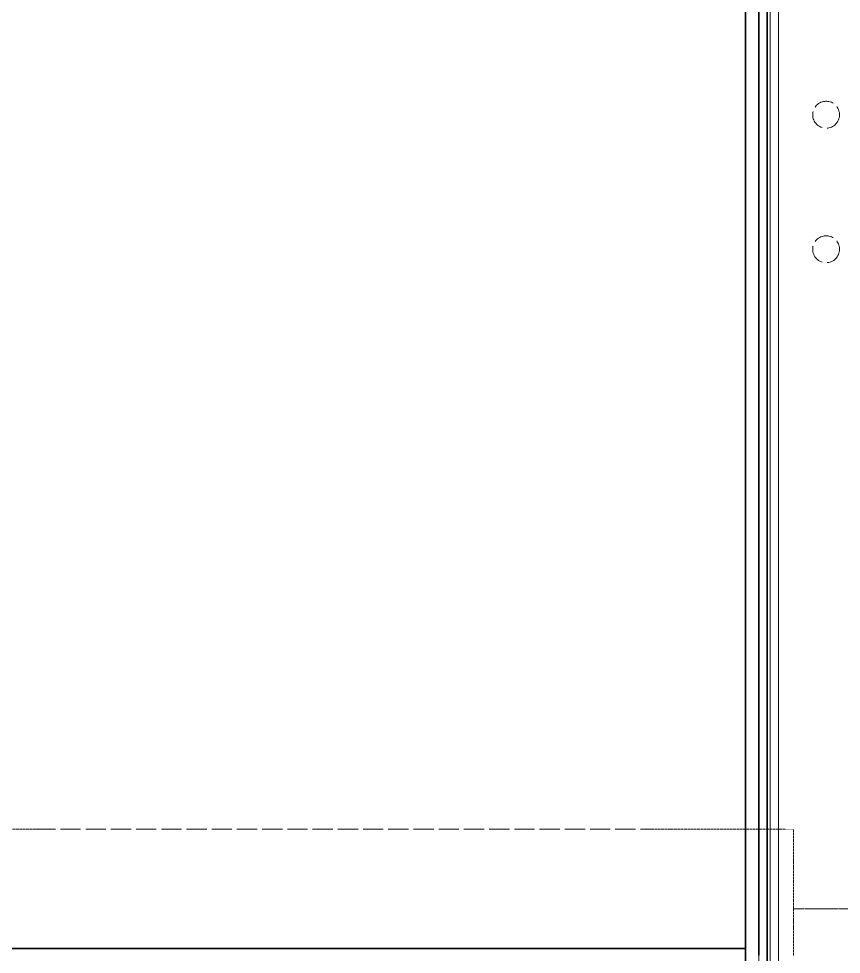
# Model space of a CAD drawing. Header units: millimetres. Extents: x 2711 to 34823, y 3042 to 25750.
# Drawn here: x 14364 to 14853, y 12628 to 13185 of the extents above; entities that cross this region are included whole.
import ezdxf

# ---------------------------------------------------------------- set-up
doc = ezdxf.new("R2010")
doc.units = ezdxf.units.MM
doc.linetypes.add('DASHED', pattern=[15, 12, -3])

# ---------------------------------------------------------------- blocks, each defined once
blk = doc.blocks.new('A$C637D7238')
at = {"color": 7, "linetype": 'DASHED', "lineweight": 13}
for p, q in [((850, 2530), (850, 10)), ((851.65, 2530), (851.65, 10)), ((856.64, 2530), (856.64, 10)), ((845, 66), (845, 2474)), ((837, 2444.75), (837, 1274)), ((845, 2414.73), (845, 125.27)), ((414.58, 1345), (782.58, 1345))]:
    blk.add_line(p, q, dxfattribs=at)
at = {"color": 7, "lineweight": 35}
for p, q in [((850, 2530), (850, 10)), ((837, 2414.73), (837, 1270)), ((845, 2414.73), (845, 1270)), ((53, 1274), (837, 1274))]:
    blk.add_line(p, q, dxfattribs=at)
at = {"color": 7, "lineweight": 13}
for p, q in [((851.65, 2525), (851.65, 15)), ((856.64, 2525), (856.64, 15))]:
    blk.add_line(p, q, dxfattribs=at)
at = {"color": 7, "linetype": 'DASHED', "lineweight": 13, "ltscale": 0.13}
for p, q in [((414.58, 1345), (336.58, 1345)), ((860.58, 1345), (782.58, 1345))]:
    blk.add_line(p, q, dxfattribs=at)
at = {"color": 7, "linetype": 'DASHED', "lineweight": 13, "ltscale": 0.008333}
blk.add_line((860.58, 1345), (865.58, 1345), dxfattribs=at)
at = {"color": 7, "linetype": 'DASHED', "lineweight": 13, "ltscale": 0.125243}
blk.add_line((865.58, 1269.85), (865.58, 1345), dxfattribs=at)
at = {"color": 7, "linetype": 'DASHED', "lineweight": 13, "ltscale": 0.071667}
blk.add_line((865.58, 1297.5), (908.58, 1297.5), dxfattribs=at)
at = {"color": 7, "lineweight": 35, "ltscale": 0.013333}
blk.add_line((837, 1274), (837, 1266), dxfattribs=at)
at = {"color": 7, "linetype": 'DASHED', "lineweight": 13}
for centre in [(885, 1770), (885, 1690)]:
    blk.add_circle(centre, 8, dxfattribs=at)
blk = doc.blocks.new('1')
at = {"color": 7}
blk.add_blockref('A$C637D7238', (13959.05, 11357.45), dxfattribs=at)

msp = doc.modelspace()

# ---------------------------------------------------------------- block references
msp.add_blockref('1', (0, 0))

doc.saveas('drawing.dxf')
